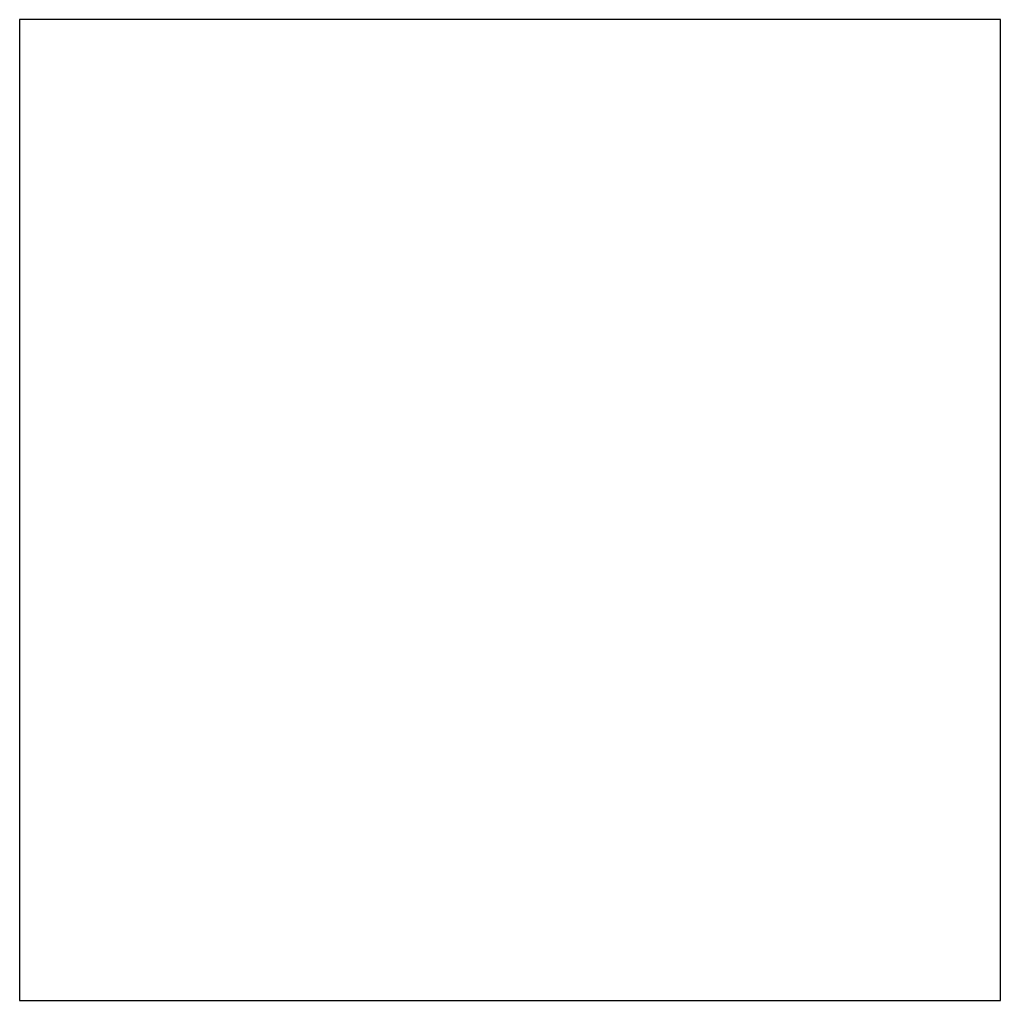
# Model space of a CAD drawing. Header units: millimetres. Extents: x 0 to 10, y 0 to 10.
import ezdxf

# ---------------------------------------------------------------- set-up
doc = ezdxf.new("R2010")
doc.units = ezdxf.units.MM

msp = doc.modelspace()

# ---------------------------------------------------------------- linework, layer by layer
msp.add_polyline3d([(0, 0, 25), (10, 0, 25), (10, 10, 25), (0, 10, 25)], close=True)

doc.saveas('drawing.dxf')
